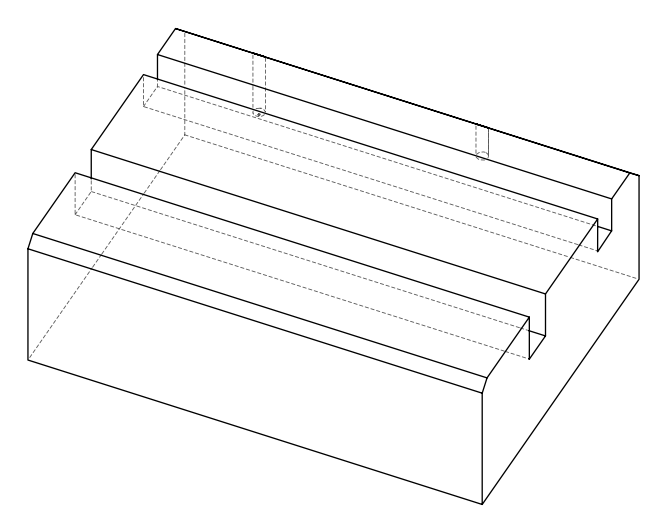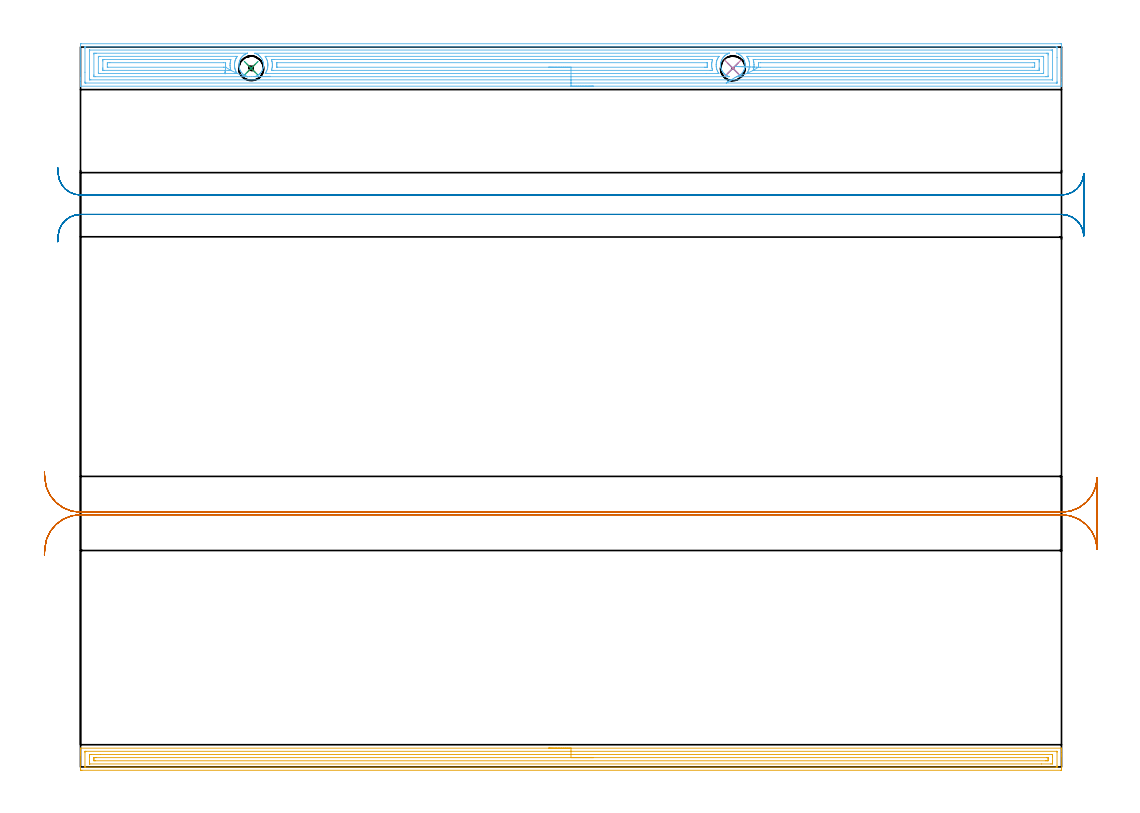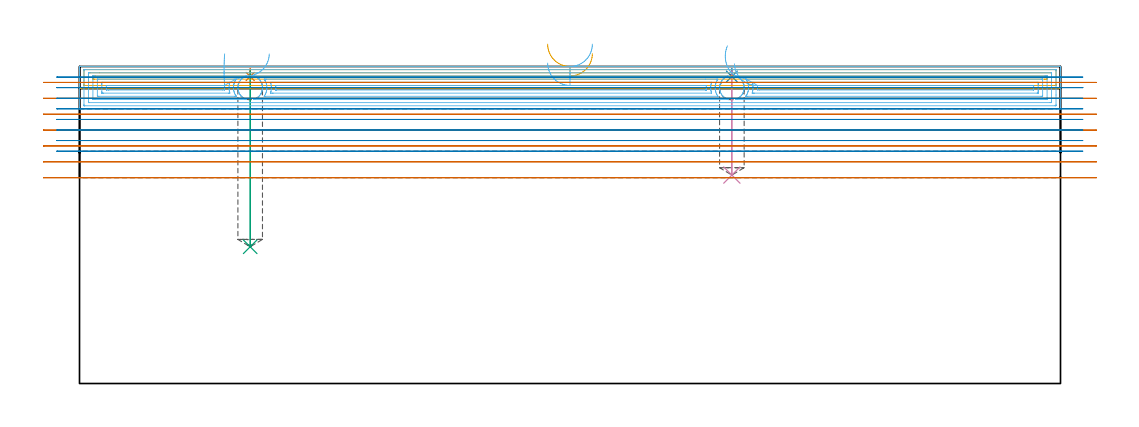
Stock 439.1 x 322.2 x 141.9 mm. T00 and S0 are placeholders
(PLAN: 8 operations, 4 tool changes, 69.8 min)
(1 SPOT_DRILL | STEP1POCKET | NXT0321_9005460120000 | 0.03 min | 351 mm3)
(2 SPOT_DRILL_1 | STEP1POCKET_1 | NXT0321_9005460120000 | 0.03 min | 348 mm3)
(3 DRILL_BLIND_HOLE_INTO_CENTER | STEP1POCKET | UGT0301_505 | 0.32 min | 7122 mm3)
(4 DRILL_BLIND_HOLE_INTO_CENTER_1 | STEP1POCKET_1 | UGT0301_505 | 0.19 min | 4085 mm3)
(5 AREA_MILL | FG_CHAMFER_SURFACE | UGT0205_001 | 14.26 min | 21512 mm3)
(6 AREA_MILL_1 | FG_CHAMFER_SURFACE_1 | UGT0205_001 | 25.01 min | 77349 mm3)
(7 MILL_RECTANGULAR_SLOT | SLOT_RECTANGULAR | UGT0201_004 | Follow Part, ap 8, ae 75% | 14.31 min | 723902 mm3)
(8 MILL_RECTANGULAR_SLOT_1 | SLOT_RECTANGULAR_1 | UGT0201_094 | Follow Part, ap 5, ae 75% | 15.68 min | 477949 mm3)
(TOOL NXT0321_9005460120000 | NC Spot Drill, 142deg, 12mm, Carbide, Uncoated | D12 PA142 FL30 Z2)
(TOOL UGT0301_505 | Carbide Drill 11.0 mm | D11 PA118 FL94 Z2)
(TOOL UGT0205_001 | Chamfer Mill 20 x 3 x 45 deg. | D20 FL50 Z2)
(TOOL UGT0201_004 | End Mill 32 mm | D32 FL53 Z6)
(TOOL UGT0201_094 | End mill 20 mm | D20 FL38 Z4)
(OP 1 SPOT_DRILL)
G17 G21 G94 G90
T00 M6
G54
G17 G0 G90 X76.4 Y312.7 S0 M3
G43 Z151.9 H0
G94 G81 G98 Z137.427 F250. R140.9
G80
M5
M2
(OP 2 SPOT_DRILL_1)
G17 G21 G94 G90
T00 M6
G54
G17 G0 G90 X292. Y312.7 S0 M3
G43 Z151.9 H0
G94 G81 G98 Z137.427 F250. R140.9
G80
M5
M2
(OP 3 DRILL_BLIND_HOLE_INTO_CENTER)
G17 G21 G94 G90
T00 M6
G54
G17 G0 G90 X76.4 Y312.7 S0 M3
G43 Z151.9 H0
G94 G81 G98 Z61.2 F250. R139.9
G80
M5
M2
(OP 4 DRILL_BLIND_HOLE_INTO_CENTER_1)
G17 G21 G94 G90
T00 M6
G54
G17 G0 G90 X292. Y312.7 S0 M3
G43 Z151.9 H0
G94 G81 G98 Z93.3 F250. R139.9
G80
M5
M2
(OP 5 AREA_MILL)
G17 G21 G94 G90
T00 M6
G54
G17 G0 G90 X209.55 Y8.4 S1061 M3
G43 Z151.9 H0
G94 G1 X209.588 Z151.028 F250.
X209.702 Z150.163
X209.891 Z149.312
X210.153 Z148.48
X210.487 Z147.674
X210.89 Z146.9
X211.358 Z146.164
X211.89 Z145.472
X212.479 Z144.829
X213.122 Z144.239
X213.814 Z143.708
X214.55 Z143.24
X215.324 Z142.837
X216.13 Z142.503
X216.962 Z142.241
X217.814 Z142.052
X218.678 Z141.938
X219.55 Z141.9
X438.925
X439.09 Y8.397 Z141.888
X439.093 Y8.372 Z141.863
X439.1 Y7.995 Z141.494
Y7.688 Z141.187
Y6.995 Z140.49
Y5.763 Z139.26
Y5.223 Z138.717
Y4.606 Z138.102
Y-0.981 Z132.516
X439.098 Y-1.253 Z132.244
X439.09 Y-1.492 Z132.006
X438.85 Y-1.499 Z131.999
X0.621 Y-1.5 Z132.
X0.247 Y-1.497 Z132.002
X0.01 Y-1.492 Z132.006
X0. Y-1.251 Z132.246
Y5.223 Z138.717
Y5.763 Z139.26
Y6.109 Z139.605
Y6.649 Z140.145
Y6.995 Z140.49
Y7.688 Z141.187
Y7.995 Z141.494
X0.007 Y8.372 Z141.863
X0.01 Y8.397 Z141.888
X0.175 Y8.4 Z141.9
X219.55
Y6.986 Z140.486
X436.914 Y6.985 Z140.485
X437.021 Y6.984 Z140.484
X437.073 Y6.981 Z140.481
X437.09 Y6.978 Z140.478
X437.093 Y6.961 Z140.461
X437.097 Y6.848 Z140.348
X437.1 Y6.59 Z140.09
X437.099 Y0.387 Z133.887
X437.093 Y-0.019 Z133.481
X437.09 Y-0.07 Z133.43
X437.074 Y-0.079 Z133.421
X437.023 Y-0.082 Z133.418
X436.913 Y-0.085 Z133.415
X436.692 Y-0.086 Z133.414
X2.186 Y-0.085 Z133.415
X2.079 Y-0.084 Z133.416
X2.027 Y-0.081 Z133.419
X2.01 Y-0.078 Z133.422
X2.007 Y-0.061 Z133.439
X2.003 Y0.052 Z133.552
X2. Y0.31 Z133.81
X2.001 Y6.513 Z140.013
X2.007 Y6.919 Z140.419
X2.01 Y6.97 Z140.47
X2.026 Y6.979 Z140.479
X2.077 Y6.982 Z140.482
X2.187 Y6.984 Z140.484
X2.409 Y6.986 Z140.486
X219.55
Y5.572 Z139.072
X434.904 Y5.571 Z139.071
X435.022 Y5.569 Z139.069
X435.063 Y5.567 Z139.067
X435.081 Y5.565 Z139.065
X435.09 Y5.545 Z139.045
X435.095 Y5.416 Z138.916
X435.098 Y5.223 Z138.723
X435.1 Y5.029 Z138.529
Y4.336 Z137.836
Y2.564 Z136.064
Y2.37 Z135.87
X435.095 Y1.677 Z135.177
X435.091 Y1.492 Z134.992
X435.071 Y1.335 Z134.835
X434.904 Y1.333 Z134.833
X434.362 Y1.33 Z134.83
X430.118 Y1.328 Z134.828
X4.196 Y1.329 Z134.829
X4.078 Y1.33 Z134.83
X4.037 Y1.333 Z134.833
X4.019 Y1.335 Z134.835
X4.01 Y1.355 Z134.855
X4.005 Y1.484 Z134.984
X4.002 Y1.677 Z135.177
X4. Y1.871 Z135.371
Y2.564 Z136.064
Y4.336 Z137.836
Y4.53 Z138.03
X4.005 Y5.223 Z138.723
X4.009 Y5.408 Z138.908
X4.029 Y5.565 Z139.065
X4.196 Y5.567 Z139.067
X4.738 Y5.57 Z139.07
X8.973 Y5.572 Z139.072
X219.55
Y4.157 Z137.657
X432.404
X432.992 Y4.153 Z137.653
X433.055 Y4.15 Z137.65
X433.09 Y4.147 Z137.647
X433.092 Y4.1 Z137.6
X433.096 Y3.889 Z137.389
X433.1 Y3.467 Z136.967
X433.096 Y3.015 Z136.515
X433.092 Y2.798 Z136.298
X433.09 Y2.751 Z136.251
X433.038 Y2.748 Z136.248
X432.934 Y2.745 Z136.245
X432.224 Y2.743 Z136.243
X432.043
X6.696
X6.108 Y2.747 Z136.247
X6.045 Y2.75 Z136.25
X6.01 Y2.753 Z136.253
X6.008 Y2.8 Z136.3
X6.004 Y3.011 Z136.511
X6. Y3.433 Z136.933
X6.004 Y3.885 Z137.385
X6.008 Y4.102 Z137.602
X6.01 Y4.149 Z137.649
X6.062 Y4.152 Z137.652
X6.166 Y4.155 Z137.655
X6.876 Y4.157 Z137.657
X7.057
X219.55
X220.422 Z137.695
X221.286 Z137.809
X222.138 Z137.998
X222.97 Z138.26
X223.776 Z138.594
X224.55 Z138.997
X225.286 Z139.466
X225.978 Z139.997
X226.621 Z140.586
X227.21 Z141.229
X227.742 Z141.922
X228.21 Z142.657
X228.613 Z143.431
X228.947 Z144.237
X229.209 Z145.069
X229.398 Z145.921
X229.512 Z146.786
X229.55 Z147.657
G0 Z151.9
M5
M2
(OP 6 AREA_MILL_1)
G17 G21 G94 G90
T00 M6
G54
G17 G0 G90 X229.55 Y304.7 S1061 M3
G43 Z151.9 H0
G94 G1 X229.512 Z151.028 F250.
X229.398 Z150.163
X229.209 Z149.312
X228.947 Z148.48
X228.613 Z147.674
X228.21 Z146.9
X227.742 Z146.164
X227.21 Z145.472
X226.621 Z144.829
X225.978 Z144.239
X225.286 Z143.708
X224.55 Z143.24
X223.776 Z142.837
X222.97 Z142.503
X222.138 Z142.241
X221.287 Z142.052
X220.422 Z141.938
X219.55 Z141.9
X0.175
X0.01 Y304.703 Z141.888
X0.007 Y304.753 Z141.838
X0. Y305.159 Z141.44
Y305.483 Z141.117
Y306.179 Z140.416
Y307.418 Z139.179
Y307.962 Z138.633
Y308.581 Z138.014
Y323.112 Z123.485
X0.002 Y323.386 Z123.212
X0.01 Y323.692 Z122.906
X0.317 Y323.699 Z122.899
X438.479 Y323.7 Z122.9
X438.786 Y323.697 Z122.902
X439.09 Y323.692 Z122.906
X439.1 Y323.384 Z123.214
Y308.581 Z138.014
Y306.179 Z140.416
Y305.483 Z141.117
Y305.159 Z141.44
Y304.755 Z141.836
X439.09 Y304.703 Z141.888
X438.925 Y304.7 Z141.9
X219.55
Y306.114 Z140.486
X2.409 Y306.115 Z140.485
X2.343 Y306.116 Z140.484
X2.214 Y306.12 Z140.48
X2.01 Y306.128 Z140.472
X2.008 Y306.179 Z140.421
X2.002 Y306.585 Z140.015
X2. Y310.941 Z135.659
Y321.737 Z124.863
X2.004 Y322.221 Z124.379
X2.007 Y322.271 Z124.329
X2.008 Y322.278 Z124.322
X2.062 Y322.281 Z124.319
X2.148 Y322.284 Z124.316
X2.278 Y322.285 Z124.315
X2.343 Y322.286 Z124.314
X436.692 Y322.285 Z124.315
X436.757 Y322.284 Z124.316
X436.887 Y322.28 Z124.32
X437.09 Y322.272 Z124.328
X437.092 Y322.221 Z124.379
X437.099 Y321.815 Z124.785
X437.1 Y317.459 Z129.141
Y306.663 Z139.937
X437.096 Y306.179 Z140.421
X437.093 Y306.129 Z140.471
X437.092 Y306.122 Z140.478
X437.038 Y306.119 Z140.481
X436.952 Y306.116 Z140.484
X436.822 Y306.114 Z140.486
X436.757
X219.55
Y307.528 Z139.072
X4.629 Y307.529 Z139.071
X4.196 Y307.533 Z139.067
X4.052 Y307.535 Z139.065
X4.01 Y307.539 Z139.061
X4.006 Y307.637 Z138.963
X4.002 Y307.766 Z138.834
X4.001 Y307.962 Z138.638
X4. Y308.157 Z138.443
X4.001 Y320.438 Z126.162
X4.002 Y320.632 Z125.968
X4.01 Y320.828 Z125.772
X4.015 Y320.865 Z125.735
X4.034 Y320.867 Z125.733
X4.087 Y320.869 Z125.731
X4.196 Y320.871 Z125.729
X434.471
X434.904 Y320.867 Z125.733
X435.048 Y320.865 Z125.736
X435.09 Y320.861 Z125.739
X435.094 Y320.763 Z125.837
X435.098 Y320.633 Z125.967
X435.099 Y320.438 Z126.162
X435.1 Y320.243 Z126.357
X435.099 Y307.962 Z138.638
X435.098 Y307.768 Z138.832
X435.09 Y307.572 Z139.028
X435.085 Y307.534 Z139.066
X435.066 Y307.533 Z139.067
X435.013 Y307.53 Z139.07
X434.904 Y307.529 Z139.071
X219.55 Y307.528 Z139.072
Y308.943 Z137.657
X77.981
X78.424 Y309.091 Z137.509
X78.576 Y309.152 Z137.448
X78.951 Y309.338 Z137.262
X79.318 Y309.544 Z137.056
X79.66 Y309.782 Z136.818
X79.988 Y310.039 Z136.561
X80.211 Y310.24 Z136.36
X80.522 Y310.574 Z136.026
X80.807 Y310.926 Z135.674
X81.104 Y311.356 Z135.244
X81.342 Y311.813 Z134.787
X81.532 Y312.252 Z134.348
X81.68 Y312.7 Z133.9
X81.786 Y313.142 Z133.458
X81.855 Y313.587 Z133.013
X81.887 Y314.03 Z132.57
X81.883 Y314.474 Z132.126
X81.842 Y314.919 Z131.681
X81.765 Y315.361 Z131.239
X81.649 Y315.808 Z130.792
X81.493 Y316.248 Z130.352
X81.312 Y316.652 Z129.948
X81.104 Y317.047 Z129.554
X81.046 Y317.135 Z129.465
X80.716 Y317.59 Z129.01
X80.349 Y318.022 Z128.578
X80.211 Y318.16 Z128.44
X79.776 Y318.527 Z128.073
X79.659 Y318.611 Z127.988
X79.616 Y318.64 Z127.953
X79.596 Y318.656 Z127.941
X79.318 Y318.859 Z127.739
X79.236 Y318.908 Z127.689
X78.835 Y319.119 Z127.479
X78.424 Y319.304 Z127.295
X78.363 Y319.325 Z127.275
X77.98 Y319.455 Z127.141
X78.097 Y319.457 Z127.143
X290.075 Z127.142
X290.406 Y319.455 Z127.143
X290.407 Y319.454
X290.369 Y319.437 Z127.161
X290.143 Y319.364 Z127.232
X290.113 Y319.354 Z127.242
X289.946 Y319.285 Z127.313
X289.862 Y319.25 Z127.348
X289.697 Y319.18 Z127.416
X289.66 Y319.165 Z127.431
X289.276 Y318.971 Z127.629
X289.22 Y318.942 Z127.658
X289.164 Y318.909 Z127.691
X288.736 Y318.612 Z127.988
X288.326 Y318.287 Z128.313
X288.055 Y318.022 Z128.578
X287.731 Y317.65 Z128.95
X287.433 Y317.263 Z129.337
X287.354 Y317.135 Z129.465
X287.112 Y316.698 Z129.902
X286.898 Y316.248 Z130.352
X286.751 Y315.808 Z130.792
X286.636 Y315.361 Z131.239
X286.54 Y314.859 Z131.741
X286.516 Y314.474 Z132.126
X286.513 Y314.03 Z132.57
X286.536 Y313.587 Z133.013
X286.54 Y313.54 Z133.06
X286.617 Y313.118 Z133.482
X286.72 Y312.7 Z133.9
X286.868 Y312.252 Z134.348
X287.055 Y311.813 Z134.787
X287.234 Y311.471 Z135.129
X287.433 Y311.137 Z135.463
X287.589 Y310.926 Z135.674
X287.942 Y310.506 Z136.094
X288.326 Y310.11 Z136.49
X288.409 Y310.039 Z136.561
X288.805 Y309.736 Z136.864
X289.22 Y309.462 Z137.138
X289.519 Y309.3 Z137.3
X289.824 Y309.152 Z137.448
X289.967 Y309.092 Z137.508
X290.113 Y309.036 Z137.564
X290.143 Y309.027 Z137.573
X290.377 Y308.95 Z137.65
X290.143 Y308.943 Z137.657
X290.128
X219.55
Y310.357 Z136.243
X83.725
X83.109 Y310.358 Z136.242
X82.945 Y310.361 Z136.239
X82.831 Y310.364 Z136.236
X82.665 Y310.377 Z136.223
X82.749 Y310.508 Z136.092
X82.831 Y310.635 Z135.965
X82.949 Y310.829 Z135.771
X83.031 Y310.98 Z135.62
X83.149 Y311.21 Z135.39
X83.299 Y311.526 Z135.074
X83.427 Y311.823 Z134.777
X83.632 Y312.418 Z134.182
X83.654 Y312.488 Z134.112
X83.725 Y312.77 Z133.83
X83.807 Y313.227 Z133.373
X83.816 Y313.309 Z133.291
X83.877 Y314.048 Z132.552
Y314.2 Z132.4
X83.868 Y314.569 Z132.031
X83.837 Y314.98 Z131.62
X83.82 Y315.091 Z131.509
X83.725 Y315.64 Z130.96
X83.635 Y315.982 Z130.618
X83.601 Y316.106 Z130.494
X83.431 Y316.568 Z130.032
X83.3 Y316.874 Z129.726
X83.179 Y317.139 Z129.461
X82.849 Y317.747 Z128.853
X82.654 Y318.033 Z128.567
X82.672 Y318.036 Z128.564
X82.831 Y318.04 Z128.56
X82.993 Y318.042 Z128.558
X285.675 Y318.043 Z128.557
X285.702 Y318.042 Z128.558
X285.727 Y318.039 Z128.561
X285.737 Y318.038 Z128.562
X285.731 Y318.025 Z128.575
X285.707 Y317.983 Z128.617
X285.675 Y317.936 Z128.664
X285.608 Y317.832 Z128.768
X285.567 Y317.765 Z128.835
X285.286 Y317.262 Z129.338
X285.096 Y316.874 Z129.726
X284.995 Y316.661 Z129.939
X284.782 Y316.054 Z130.546
X284.767 Y315.997 Z130.603
X284.763 Y315.982 Z130.618
X284.674 Y315.595 Z131.005
X284.606 Y315.267 Z131.333
X284.576 Y315.091 Z131.509
X284.525 Y314.456 Z132.144
X284.524 Y314.2 Z132.4
X284.547 Y313.543 Z133.057
X284.576 Y313.309 Z133.291
X284.606 Y313.134 Z133.467
X284.762 Y312.418 Z134.182
X284.766 Y312.401 Z134.199
X284.782 Y312.35 Z134.25
X285.007 Y311.743 Z134.857
X285.099 Y311.526 Z135.074
X285.185 Y311.332 Z135.268
X285.4 Y310.91 Z135.69
X285.568 Y310.635 Z135.965
X285.675 Y310.46 Z136.14
X285.73 Y310.364 Z136.236
X285.675 Y310.363 Z136.237
X285.06 Y310.358 Z136.242
X280.129 Y310.357 Z136.243
X219.55
Y311.771 Z134.829
X86.406
X86.159 Y311.772 Z134.828
X85.67 Y311.776 Z134.824
X85.512 Y311.778 Z134.822
X85.508 Y311.833 Z134.767
X85.512 Y311.874 Z134.726
X85.633 Y312.297 Z134.303
X85.66 Y312.418 Z134.182
X85.783 Y313.038 Z133.562
X85.818 Y313.309 Z133.291
X85.864 Y313.849 Z132.751
X85.875 Y314.2 Z132.4
X85.856 Y314.748 Z131.852
X85.824 Y315.091 Z131.509
X85.709 Y315.786 Z130.814
X85.66 Y315.982 Z130.618
X85.512 Y316.541 Z130.059
X85.505 Y316.59 Z130.01
X85.512 Y316.622 Z129.978
X85.762 Y316.625 Z129.975
X86.406 Y316.628 Z129.972
X86.651 Y316.629 Z129.971
X282.768 Y316.628 Z129.972
X282.832 Y316.627 Z129.973
X282.881 Y316.625 Z129.975
X282.904 Y316.623 Z129.977
X282.901 Y316.604 Z129.996
X282.789 Y316.188 Z130.412
X282.74 Y315.982 Z130.618
X282.628 Y315.457 Z131.143
X282.573 Y315.091 Z131.509
X282.538 Y314.655 Z131.945
X282.524 Y314.2 Z132.4
X282.537 Y313.765 Z132.835
X282.569 Y313.309 Z133.291
X282.667 Y312.745 Z133.855
X282.745 Y312.418 Z134.182
X282.835 Y312.058 Z134.542
X282.903 Y311.812 Z134.788
X282.911 Y311.782 Z134.818
X282.896 Y311.778 Z134.822
X282.842 Y311.775 Z134.825
X282.748 Y311.772 Z134.828
X282.101 Y311.771 Z134.829
X281.856
X219.55
Y313.185 Z133.415
X88.193 Y313.186 Z133.414
X88.069 Y313.188 Z133.412
X87.832 Y313.192 Z133.408
X87.838 Y313.309 Z133.291
X87.854 Y313.646 Z132.954
X87.875 Y314.2 Z132.4
X87.868 Y314.524 Z132.076
X87.837 Y315.091 Z131.509
X87.834 Y315.182 Z131.418
X87.837 Y315.203 Z131.397
X87.839 Y315.208 Z131.392
X87.863 Y315.21 Z131.39
X87.945 Y315.213 Z131.387
X88.069 Y315.214 Z131.386
X88.193 Y315.215 Z131.385
X280.19 Y315.214 Z131.386
X280.314
X280.438 Y315.211 Z131.389
X280.519 Y315.208 Z131.392
X280.56 Y315.201 Z131.399
Y315.175 Z131.425
X280.557 Y315.091 Z131.509
X280.546 Y314.859 Z131.741
X280.524 Y314.2 Z132.4
X280.525 Y313.989 Z132.611
X280.548 Y313.309 Z133.291
X280.551 Y313.192 Z133.408
X280.435 Y313.188 Z133.412
X280.314 Y313.187 Z133.413
X279.544 Y313.185 Z133.415
X279.42
X219.55
X218.678 Z133.453
X217.814 Z133.567
X216.962 Z133.755
X216.13 Z134.018
X215.324 Z134.352
X214.55 Z134.754
X213.814 Z135.223
X213.122 Z135.754
X212.479 Z136.344
X211.89 Z136.987
X211.359 Z137.679
X210.89 Z138.415
X210.487 Z139.189
X210.153 Z139.995
X209.891 Z140.827
X209.702 Z141.678
X209.588 Z142.543
X209.55 Z143.415
G0 Z151.9
X290.027 Y306.741
Z151.151
G1 X289.711 Y306.546 Z150.361
X289.455 Y306.389 Z149.542
X289.261 Y306.269 Z148.7
X289.13 Y306.188 Z147.842
X289.063 Y306.147 Z146.973
X289.06 Y306.145 Z146.101
X289.123 Y306.184 Z145.231
X289.25 Y306.262 Z144.372
X289.44 Y306.379 Z143.528
X289.691 Y306.534 Z142.708
X290.003 Y306.726 Z141.916
X290.373 Y306.954 Z141.159
X290.797 Y307.215 Z140.443
X291.273 Y307.508 Z139.773
X291.796 Y307.831 Z139.154
X292.364 Y308.18 Z138.591
X292.971 Y308.554 Z138.089
X293.613 Y308.95 Z137.65
X293.618 Y308.953 Z137.647
X293.686 Y308.976 Z137.624
X294.17 Y309.152 Z137.448
X294.579 Y309.352 Z137.248
X295.034 Y309.627 Z136.973
X295.472 Y309.938 Z136.662
X295.59 Y310.039 Z136.561
X295.992 Y310.434 Z136.166
X296.365 Y310.856 Z135.744
X296.416 Y310.926 Z135.674
X296.698 Y311.362 Z135.238
X296.943 Y311.813 Z134.787
X297.113 Y312.198 Z134.402
X297.258 Y312.589 Z134.011
X297.288 Y312.7 Z133.9
X297.386 Y313.142 Z133.458
X297.455 Y313.587 Z133.013
X297.487 Y314.03 Z132.57
X297.482 Y314.474 Z132.126
X297.442 Y314.919 Z131.681
X297.365 Y315.361 Z131.239
X297.258 Y315.811 Z130.789
X297.182 Y316.031 Z130.569
X297.097 Y316.248 Z130.352
X296.888 Y316.698 Z129.902
X296.638 Y317.135 Z129.465
X296.365 Y317.543 Z129.057
X296.164 Y317.787 Z128.813
X295.95 Y318.022 Z128.578
X295.717 Y318.248 Z128.352
X295.472 Y318.462 Z128.138
X295.159 Y318.692 Z127.905
X295.058 Y318.758 Z127.838
X294.833 Y318.908 Z127.689
X294.611 Y319.031 Z127.566
X294.579 Y319.05 Z127.548
X294.137 Y319.256 Z127.343
X293.686 Y319.423 Z127.174
X293.576 Y319.456 Z127.142
X293.631 Y319.457 Z127.143
X432.314
X433.04 Y319.452 Z127.148
X433.08 Y319.45 Z127.15
X433.09 Y319.444 Z127.156
X433.093 Y319.42 Z127.18
X433.097 Y319.314 Z127.287
X433.099 Y319.1 Z127.5
X433.1 Y318.673 Z127.927
X433.099 Y309.307 Z137.293
X433.097 Y309.088 Z137.512
X433.093 Y308.98 Z137.62
X433.09 Y308.956 Z137.644
X433.077 Y308.949 Z137.651
X433.022 Y308.947 Z137.653
X432.224 Y308.943 Z137.657
X432.133
X293.694
X293.624 Y308.946 Z137.654
X293.613 Y308.95 Z137.65
X298.264 Y310.364 Z136.236
X298.27 Y310.379 Z136.221
X298.289 Y310.416 Z136.184
X298.661 Y311.052 Z135.548
X298.902 Y311.526 Z135.074
X298.959 Y311.646 Z134.954
X299.079 Y311.929 Z134.671
X299.204 Y312.293 Z134.307
X299.238 Y312.418 Z134.182
X299.37 Y313.019 Z133.581
X299.414 Y313.309 Z133.291
X299.464 Y313.816 Z132.784
X299.475 Y314.2 Z132.4
X299.455 Y314.716 Z131.884
X299.417 Y315.091 Z131.509
X299.289 Y315.773 Z130.827
X299.235 Y315.982 Z130.618
X299.079 Y316.475 Z130.125
X298.903 Y316.874 Z129.726
X298.756 Y317.196 Z129.404
X298.419 Y317.765 Z128.835
X298.301 Y317.96 Z128.64
X298.265 Y318.022 Z128.578
X298.26 Y318.033 Z128.567
X298.27 Y318.036 Z128.564
X298.335 Y318.039 Z128.561
X298.521 Y318.042 Z128.558
X298.8 Y318.043 Z128.557
X299.079
X430.436
X431.055 Y318.039 Z128.561
X431.081 Y318.036 Z128.564
X431.09 Y318.033 Z128.567
X431.096 Y317.998 Z128.602
X431.099 Y317.765 Z128.835
X431.1 Y310.635 Z135.965
X431.099 Y310.47 Z136.13
X431.097 Y310.387 Z136.213
X431.093 Y310.368 Z136.232
X431.09 Y310.364 Z136.236
X431.073 Y310.361 Z136.239
X430.994 Y310.359 Z136.241
X430.715 Y310.357 Z136.243
X430.436
X298.378
X298.338 Y310.358 Z136.242
X298.284 Y310.361 Z136.239
X298.264 Y310.364 Z136.236
X301.102 Y311.778 Z134.822
X301.15 Y311.948 Z134.652
X301.19 Y312.095 Z134.505
X301.263 Y312.418 Z134.182
X301.351 Y312.826 Z133.774
X301.419 Y313.309 Z133.291
X301.449 Y313.618 Z132.982
X301.475 Y314.2 Z132.4
X301.466 Y314.493 Z132.107
X301.422 Y315.091 Z131.509
X301.362 Y315.488 Z131.112
X301.263 Y315.982 Z130.618
X301.186 Y316.301 Z130.299
X301.115 Y316.561 Z130.039
X301.1 Y316.622 Z129.978
X301.161 Y316.623 Z129.977
X301.513 Y316.628 Z129.972
X301.76 Y316.629 Z129.971
X302.005
X428.649 Y316.628 Z129.972
X428.896 Y316.627 Z129.973
X429.026 Y316.624 Z129.976
X429.084 Y316.622 Z129.978
X429.09 Y316.591 Z130.009
X429.097 Y316.427 Z130.173
X429.099 Y315.982 Z130.618
X429.1 Y315.533 Z131.067
Y312.859 Z133.741
X429.099 Y312.418 Z134.182
X429.097 Y311.971 Z134.629
X429.09 Y311.819 Z134.781
X429.086 Y311.778 Z134.822
X429.054 Y311.776 Z134.824
X428.973 Y311.774 Z134.826
X428.649 Y311.772 Z134.828
X428.404 Y311.771 Z134.829
X301.76
X301.513 Y311.772 Z134.828
X301.102 Y311.778 Z134.822
X303.434 Y313.192 Z133.408
X303.479 Y314.2 Z132.4
X303.48 Y314.267 Z132.333
X303.437 Y315.091 Z131.509
X303.432 Y315.206 Z131.394
X304.441 Y315.214 Z131.386
X426.862
X426.986 Y315.213 Z131.387
X427.067 Y315.21 Z131.39
X427.09 Y315.208 Z131.392
X427.093 Y315.198 Z131.402
X427.096 Y315.17 Z131.43
X427.099 Y315.091 Z131.509
Y313.963 Z132.637
X427.092 Y313.309 Z133.291
X427.09 Y313.197 Z133.403
X426.98 Y313.191 Z133.409
X426.862 Y313.188 Z133.412
X426.092 Y313.185 Z133.415
X425.968
X304.441
X303.669 Y313.187 Z133.413
X303.547 Y313.189 Z133.411
X303.434 Y313.192 Z133.408
X302.562 Y313.218 Z133.42
X301.694 Y313.243 Z133.509
X300.838 Y313.268 Z133.673
X299.999 Y313.292 Z133.911
X299.184 Y313.316 Z134.221
X298.399 Y313.339 Z134.601
X297.65 Y313.361 Z135.048
X296.943 Y313.381 Z135.559
X296.284 Y313.401 Z136.13
X295.676 Y313.418 Z136.755
X295.125 Y313.434 Z137.432
X294.635 Y313.449 Z138.153
X294.21 Y313.461 Z138.915
X293.853 Y313.471 Z139.711
X293.567 Y313.48 Z140.535
X293.354 Y313.486 Z141.381
X293.215 Y313.49 Z142.242
X293.151 Y313.492 Z143.112
G0 Z151.9
X84.936 Y309.095
Z147.506
G1 X84.885 Z146.635
X84.759 Y309.093 Z145.772
X84.557 Y309.09 Z144.923
X84.282 Y309.086 Z144.095
X83.937 Y309.08 Z143.294
X83.522 Y309.074 Z142.526
X83.043 Y309.067 Z141.798
X82.501 Y309.059 Z141.113
X81.903 Y309.05 Z140.479
X81.251 Y309.04 Z139.899
X80.551 Y309.03 Z139.379
X79.808 Y309.019 Z138.921
X79.029 Y309.007 Z138.53
X78.218 Y308.995 Z138.208
X77.382 Y308.983 Z137.958
X76.528 Y308.97 Z137.782
X75.661 Y308.957 Z137.681
X74.79 Y308.944 Z137.656
X74.699 Y308.943 Z137.657
X74.663
X6.786
X6.06 Y308.948 Z137.652
X6.02 Y308.949 Z137.651
X6.01 Y308.956 Z137.644
X6.007 Y308.98 Z137.62
X6.003 Y309.086 Z137.514
X6.001 Y309.3 Z137.3
X6. Y309.727 Z136.873
X6.001 Y319.093 Z127.507
X6.003 Y319.312 Z127.288
X6.007 Y319.42 Z127.18
X6.01 Y319.444 Z127.156
X6.023 Y319.45 Z127.15
X6.078 Y319.453 Z127.147
X6.876 Y319.457 Z127.143
X6.967
X74.738 Z127.142
X74.789 Y319.453 Z127.146
X74.791 Y319.452 Z127.147
X74.789 Y319.445 Z127.154
X74.401 Y319.311 Z127.286
X73.958 Y319.118 Z127.481
X73.573 Y318.909 Z127.69
X73.097 Y318.585 Z128.013
X73.065 Y318.563 Z128.035
X73.002 Y318.512 Z128.088
X72.75 Y318.303 Z128.297
X72.454 Y318.022 Z128.578
X72.172 Y317.712 Z128.888
X71.957 Y317.429 Z129.171
X71.759 Y317.135 Z129.465
X71.512 Y316.699 Z129.901
X71.299 Y316.248 Z130.352
X71.279 Y316.2 Z130.4
X71.143 Y315.784 Z130.816
X71.035 Y315.361 Z131.239
X70.958 Y314.919 Z131.681
X70.918 Y314.474 Z132.126
X70.913 Y314.03 Z132.57
X70.945 Y313.587 Z133.013
X71.014 Y313.142 Z133.458
X71.116 Y312.7 Z133.9
X71.192 Y312.449 Z134.151
X71.279 Y312.201 Z134.399
X71.457 Y311.813 Z134.787
X71.702 Y311.362 Z135.238
X71.99 Y310.926 Z135.674
X72.172 Y310.688 Z135.912
X72.482 Y310.354 Z136.246
X72.809 Y310.039 Z136.561
X72.934 Y309.932 Z136.668
X73.065 Y309.831 Z136.769
X73.503 Y309.538 Z137.062
X73.958 Y309.279 Z137.321
X74.225 Y309.152 Z137.448
X74.535 Y309.033 Z137.567
X74.79 Y308.944 Z137.656
X70.139 Y310.37 Z136.23
X69.985 Y310.364 Z136.236
X69.704 Y310.359 Z136.241
X69.428 Y310.357 Z136.243
X69.149
X8.664
X8.045 Y310.361 Z136.239
X8.019 Y310.363 Z136.237
X8.01 Y310.367 Z136.233
X8.004 Y310.402 Z136.198
X8.001 Y310.635 Z135.965
X8. Y317.765 Z128.835
X8.001 Y317.93 Z128.67
X8.003 Y318.013 Z128.587
X8.007 Y318.032 Z128.568
X8.01 Y318.036 Z128.564
X8.027 Y318.039 Z128.561
X8.106 Y318.041 Z128.559
X8.385 Y318.043 Z128.557
X8.664
X69.428
X70.043 Y318.042 Z128.558
X70.088 Y318.04 Z128.56
X70.115 Y318.037 Z128.563
X70.137 Y318.032 Z128.568
X70.124 Y318.006 Z128.594
X70.109 Y317.977 Z128.623
X69.979 Y317.765 Z128.835
X69.775 Y317.418 Z129.182
X69.656 Y317.207 Z129.393
X69.467 Y316.834 Z129.766
X69.428 Y316.747 Z129.853
X69.23 Y316.18 Z130.42
X69.172 Y315.982 Z130.618
X69.048 Y315.47 Z131.13
X68.983 Y315.091 Z131.509
X68.942 Y314.684 Z131.916
X68.925 Y314.2 Z132.4
X68.937 Y313.798 Z132.802
X68.986 Y313.309 Z133.291
X69.083 Y312.761 Z133.839
X69.167 Y312.418 Z134.182
X69.229 Y312.211 Z134.389
X69.428 Y311.658 Z134.942
X69.487 Y311.526 Z135.074
X69.538 Y311.416 Z135.184
X69.827 Y310.889 Z135.711
X70.139 Y310.37 Z136.23
X67.301 Y311.778 Z134.822
X67.233 Y311.776 Z134.824
X67.071 Y311.773 Z134.827
X66.747 Y311.772 Z134.828
X66.099 Y311.771 Z134.829
X10.451 Y311.772 Z134.828
X10.204 Y311.773 Z134.827
X10.074 Y311.776 Z134.824
X10.016 Y311.778 Z134.822
X10.01 Y311.809 Z134.791
X10.003 Y311.973 Z134.627
X10.001 Y312.418 Z134.182
X10. Y312.867 Z133.733
X10.001 Y315.982 Z130.618
X10.003 Y316.429 Z130.171
X10.01 Y316.581 Z130.019
X10.014 Y316.622 Z129.978
X10.046 Y316.624 Z129.976
X10.127 Y316.626 Z129.974
X10.451 Y316.628 Z129.972
X10.696 Y316.629 Z129.971
X66.747 Y316.628 Z129.972
X67.071 Y316.627 Z129.973
X67.233 Y316.624 Z129.976
X67.301 Y316.622 Z129.978
X67.274 Y316.508 Z130.092
X67.143 Y315.982 Z130.618
X67.067 Y315.663 Z130.937
X66.978 Y315.091 Z131.509
X66.957 Y314.881 Z131.719
X66.925 Y314.2 Z132.4
X66.927 Y314.02 Z132.58
X66.981 Y313.309 Z133.291
X67.016 Y313.04 Z133.56
X67.139 Y312.418 Z134.182
X67.27 Y311.896 Z134.704
X67.301 Y311.778 Z134.822
X64.96 Y313.192 Z133.408
X64.189 Y313.186 Z133.414
X64.066
X12.238
X12.114 Y313.187 Z133.413
X12.033 Y313.19 Z133.41
X12.01 Y313.192 Z133.408
X12.007 Y313.202 Z133.398
X12.004 Y313.23 Z133.37
X12.001 Y313.309 Z133.291
Y314.437 Z132.163
X12.008 Y315.091 Z131.509
X12.01 Y315.203 Z131.397
X12.12 Y315.209 Z131.391
X12.238 Y315.211 Z131.389
X13.008 Y315.215 Z131.385
X13.132
X64.066 Y315.214 Z131.386
X64.841 Y315.21 Z131.39
X64.96 Y315.208 Z131.392
X64.963 Y315.088 Z131.512
X64.96 Y315.056 Z131.544
X64.918 Y314.241 Z132.359
X64.919 Y314.2 Z132.4
X64.96 Y313.435 Z133.165
X64.968 Y313.309 Z133.291
Y313.3 Z133.3
X64.96 Y313.192 Z133.408
X64.911 Y312.604 Z134.05
X64.868 Y312.073 Z134.741
X64.829 Y311.605 Z135.476
X64.796 Y311.202 Z136.249
X64.769 Y310.868 Z137.055
X64.747 Y310.605 Z137.886
X64.732 Y310.416 Z138.738
X64.722 Y310.301 Z139.602
X64.719 Y310.261 Z140.474
X64.722 Y310.298 Z141.345
X64.731 Y310.41 Z142.211
X64.746 Y310.597 Z143.063
X64.768 Y310.857 Z143.895
X64.795 Y311.188 Z144.702
X64.828 Y311.588 Z145.476
X64.866 Y312.054 Z146.213
X64.909 Y312.582 Z146.906
X64.958 Y313.169 Z147.55
G0 Z151.9
M5
M2
(OP 7 MILL_RECTANGULAR_SLOT)
G17 G21 G94 G90
T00 M6
G54
G17 G0 G90 X-16.154 Y94.885 S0 M3
G43 Z151.9 H0
Z134.786
G94 G1 X-15.97 Y97.879 F250.
G2 X0. Y112.9 R16. F500.
G1 X439.1
G2 X455.09 Y97.466 R16.
G1 X455.1
Y129.434
X455.09
G2 X439.1 Y114. R16.
G1 X0.
G2 X-15.97 Y129.021 R16.
G1 X-16.154 Y132.015 F250.
G0 Y94.885 Z127.671
G1 X-15.97 Y97.879
G2 X0. Y112.9 R16. F500.
G1 X439.1
G2 X455.09 Y97.466 R16.
G1 X455.1
Y129.434
X455.09
G2 X439.1 Y114. R16.
G1 X0.
G2 X-15.97 Y129.021 R16.
G1 X-16.154 Y132.015 F250.
G0 Y94.885 Z120.557
G1 X-15.97 Y97.879
G2 X0. Y112.9 R16. F500.
G1 X439.1
G2 X455.09 Y97.466 R16.
G1 X455.1
Y129.434
X455.09
G2 X439.1 Y114. R16.
G1 X0.
G2 X-15.97 Y129.021 R16.
G1 X-16.154 Y132.015 F250.
G0 Y94.885 Z113.443
G1 X-15.97 Y97.879
G2 X0. Y112.9 R16. F500.
G1 X439.1
G2 X455.09 Y97.466 R16.
G1 X455.1
Y129.434
X455.09
G2 X439.1 Y114. R16.
G1 X0.
G2 X-15.97 Y129.021 R16.
G1 X-16.154 Y132.015 F250.
G0 Y94.885 Z106.329
G1 X-15.97 Y97.879
G2 X0. Y112.9 R16. F500.
G1 X439.1
G2 X455.09 Y97.466 R16.
G1 X455.1
Y129.434
X455.09
G2 X439.1 Y114. R16.
G1 X0.
G2 X-15.97 Y129.021 R16.
G1 X-16.154 Y132.015 F250.
G0 Y94.885 Z99.214
G1 X-15.97 Y97.879
G2 X0. Y112.9 R16. F500.
G1 X439.1
G2 X455.09 Y97.466 R16.
G1 X455.1
Y129.434
X455.09
G2 X439.1 Y114. R16.
G1 X0.
G2 X-15.97 Y129.021 R16.
G1 X-16.154 Y132.015 F250.
G0 Y94.885 Z92.1
G1 X-15.97 Y97.879
G2 X0. Y112.9 R16. F500.
G1 X439.1
G2 X455.09 Y97.466 R16.
G1 X455.1
Y129.434
X455.09
G2 X439.1 Y114. R16.
G1 X0.
G2 X-15.97 Y129.021 R16.
G1 X-16.154 Y132.015 F250.
G0 Z151.9
M5
M2
(OP 8 MILL_RECTANGULAR_SLOT_1)
G17 G21 G94 G90
T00 M6
G54
G17 G0 G90 X-10.202 Y235.083 S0 M3
G43 Z151.9 H0
Z137.162
G94 G1 X-9.97 Y238.074 F250.
G2 X0. Y247.3 R10. F500.
G1 X439.1
G2 X449.09 Y237.747 R10.
G1 Y265.553
G2 X439.1 Y256. R10.
G1 X0.
G2 X-9.97 Y265.226 R10.
G1 X-10.202 Y268.217 F250.
G0 Y235.083 Z132.425
G1 X-9.97 Y238.074
G2 X0. Y247.3 R10. F500.
G1 X439.1
G2 X449.09 Y237.747 R10.
G1 X449.1
Y265.553
X449.09
G2 X439.1 Y256. R10.
G1 X0.
G2 X-9.97 Y265.226 R10.
G1 X-10.202 Y268.217 F250.
G0 Y235.083 Z127.687
G1 X-9.97 Y238.074
G2 X0. Y247.3 R10. F500.
G1 X439.1
G2 X449.09 Y237.747 R10.
G1 Y265.553
G2 X439.1 Y256. R10.
G1 X0.
G2 X-9.97 Y265.226 R10.
G1 X-10.202 Y268.217 F250.
G0 Y235.083 Z122.95
G1 X-9.97 Y238.074
G2 X0. Y247.3 R10. F500.
G1 X439.1
G2 X449.09 Y237.747 R10.
G1 Y265.553
G2 X439.1 Y256. R10.
G1 X0.
G2 X-9.97 Y265.226 R10.
G1 X-10.202 Y268.217 F250.
G0 Y235.083 Z118.212
G1 X-9.97 Y238.074
G2 X0. Y247.3 R10. F500.
G1 X439.1
G2 X449.09 Y237.747 R10.
G1 Y265.553
G2 X439.1 Y256. R10.
G1 X0.
G2 X-9.97 Y265.226 R10.
G1 X-10.202 Y268.217 F250.
G0 Y235.083 Z113.475
G1 X-9.97 Y238.074
G2 X0. Y247.3 R10. F500.
G1 X439.1
G2 X449.09 Y237.747 R10.
G1 Y265.553
G2 X439.1 Y256. R10.
G1 X0.
G2 X-9.97 Y265.226 R10.
G1 X-10.202 Y268.217 F250.
G0 Y235.083 Z108.737
G1 X-9.97 Y238.074
G2 X0. Y247.3 R10. F500.
G1 X439.1
G2 X449.09 Y237.747 R10.
G1 Y265.553
G2 X439.1 Y256. R10.
G1 X0.
G2 X-9.97 Y265.226 R10.
G1 X-10.202 Y268.217 F250.
G0 Y235.083 Z104.
G1 X-9.97 Y238.074
G2 X0. Y247.3 R10. F500.
G1 X439.1
G2 X449.09 Y237.747 R10.
G1 Y265.553
G2 X439.1 Y256. R10.
G1 X0.
G2 X-9.97 Y265.226 R10.
G1 X-10.202 Y268.217 F250.
G0 Z151.9
M5
M2
